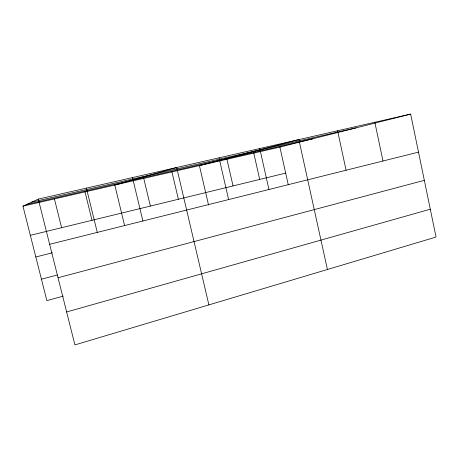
<?xml version="1.0" encoding="UTF-8"?>
<svg xmlns="http://www.w3.org/2000/svg" width="459" height="459" viewBox="0 0 459 459"><rect width="100%" height="100%" fill="white"/><g stroke="black" fill="none" stroke-linecap="round" stroke-linejoin="round"><path stroke-width="0.69" d="M63.296 296.118L46.87 300.639L22.95 206.16L38.286 199.097L410.65 114.09L436.05 237.051L74.915 344.91L38.286 199.097M66.641 311.965L430.301 209.212M58.046 277.758L424.334 180.335M41.442 279.192L57.26 275.004M35.819 256.988L52.412 252.771M22.95 206.16L279.892 147.098L410.65 114.09M49.641 244.297L418.51 152.13M30.334 235.324L285.67 173.106M31.642 202.155L355.972 127.889M26.645 204.462L312.889 138.767M54.42 198.925L61.598 227.704M86.407 188.11L97.274 232.392M85.024 191.891L92.001 220.297M124.601 225.593L114.79 185.052L176.669 167.506L208.885 304.896M132.49 177.593L142.898 220.991M143.753 178.39L150.357 206.08M171.947 171.907L178.379 199.252M208.552 205.053L199.407 165.596L298.861 139.611L327.416 269.496M219.052 157.827L228.628 199.573M226.947 159.267L233.04 185.929M259.748 148.538L268.945 189.498M253.77 153.099L259.702 179.435M279.892 147.098L288.281 184.839M337.589 130.769L346.086 170.226M374.825 122.266L382.995 161.006"/></g></svg>
